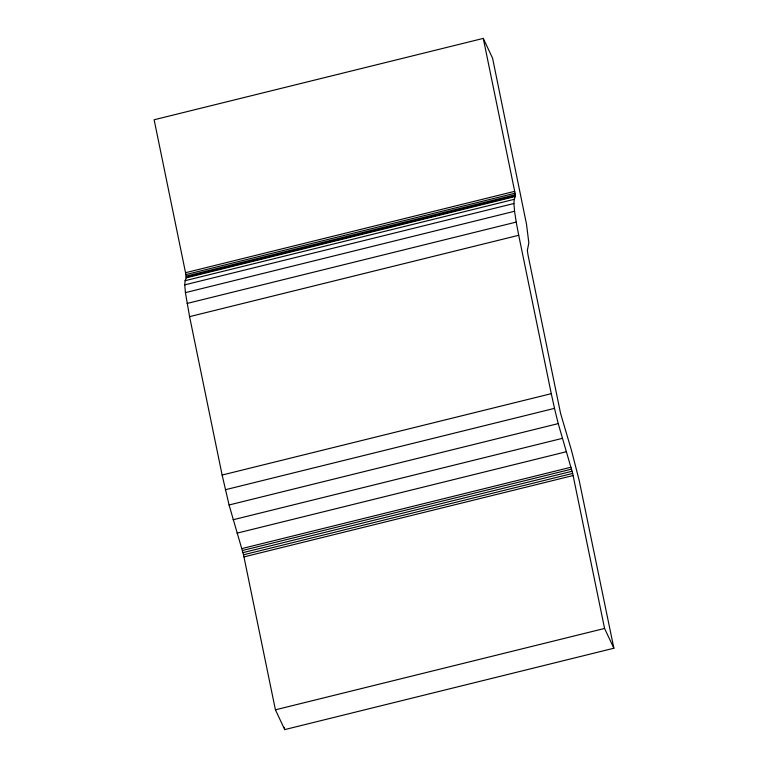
<?xml version="1.0" encoding="UTF-8"?>
<svg xmlns="http://www.w3.org/2000/svg" width="768" height="768" viewBox="0 0 768 768"><rect width="100%" height="100%" fill="white"/><g stroke="black" fill="none" stroke-linecap="round" stroke-linejoin="round"><path stroke-width="1.15" d="M184.762 284.87L185.117 280.685L186.202 277.834L185.923 274.579L154.128 119.77L483.274 38.4L492.576 58.176L526.522 224.294L528.826 242.88L527.338 250.512L528.029 255.053L560.582 413.443L571.526 450.566L579.216 480.605L613.872 648.23L284.726 729.6L275.424 709.824L243.523 554.794L229.075 504.979L222.134 475.037L189.581 316.646L185.424 292.627L184.762 284.87L513.907 203.501L514.262 199.315L515.347 196.464L515.069 193.21L483.274 38.4M185.568 272.698L514.704 191.328M185.923 274.579L515.069 193.21M186.154 276.125L515.299 194.755M186.25 277.238L515.395 195.869M186.202 277.834L515.347 196.464M185.117 280.685L514.262 199.315M185.424 292.627L514.57 211.258L513.907 203.501M187.066 303.456L516.211 222.086L514.57 211.258M189.581 316.646L518.717 235.277L516.211 222.086M222.134 475.037L551.28 393.667L518.717 235.277M225.36 489.734L554.496 408.365L551.28 393.667M229.075 504.979L558.221 423.61L572.669 473.424L604.57 628.454L613.872 648.23M233.05 519.773L562.195 438.403M237.014 533.155L566.16 451.786M241.862 548.592L571.008 467.222M242.429 550.502L571.574 469.133M242.995 552.624L572.141 471.245M243.523 554.794L572.669 473.424M243.984 556.896L573.13 475.526M275.424 709.824L604.57 628.454M554.496 408.365L558.221 423.61M284.246 727.267L284.726 729.6"/></g></svg>
